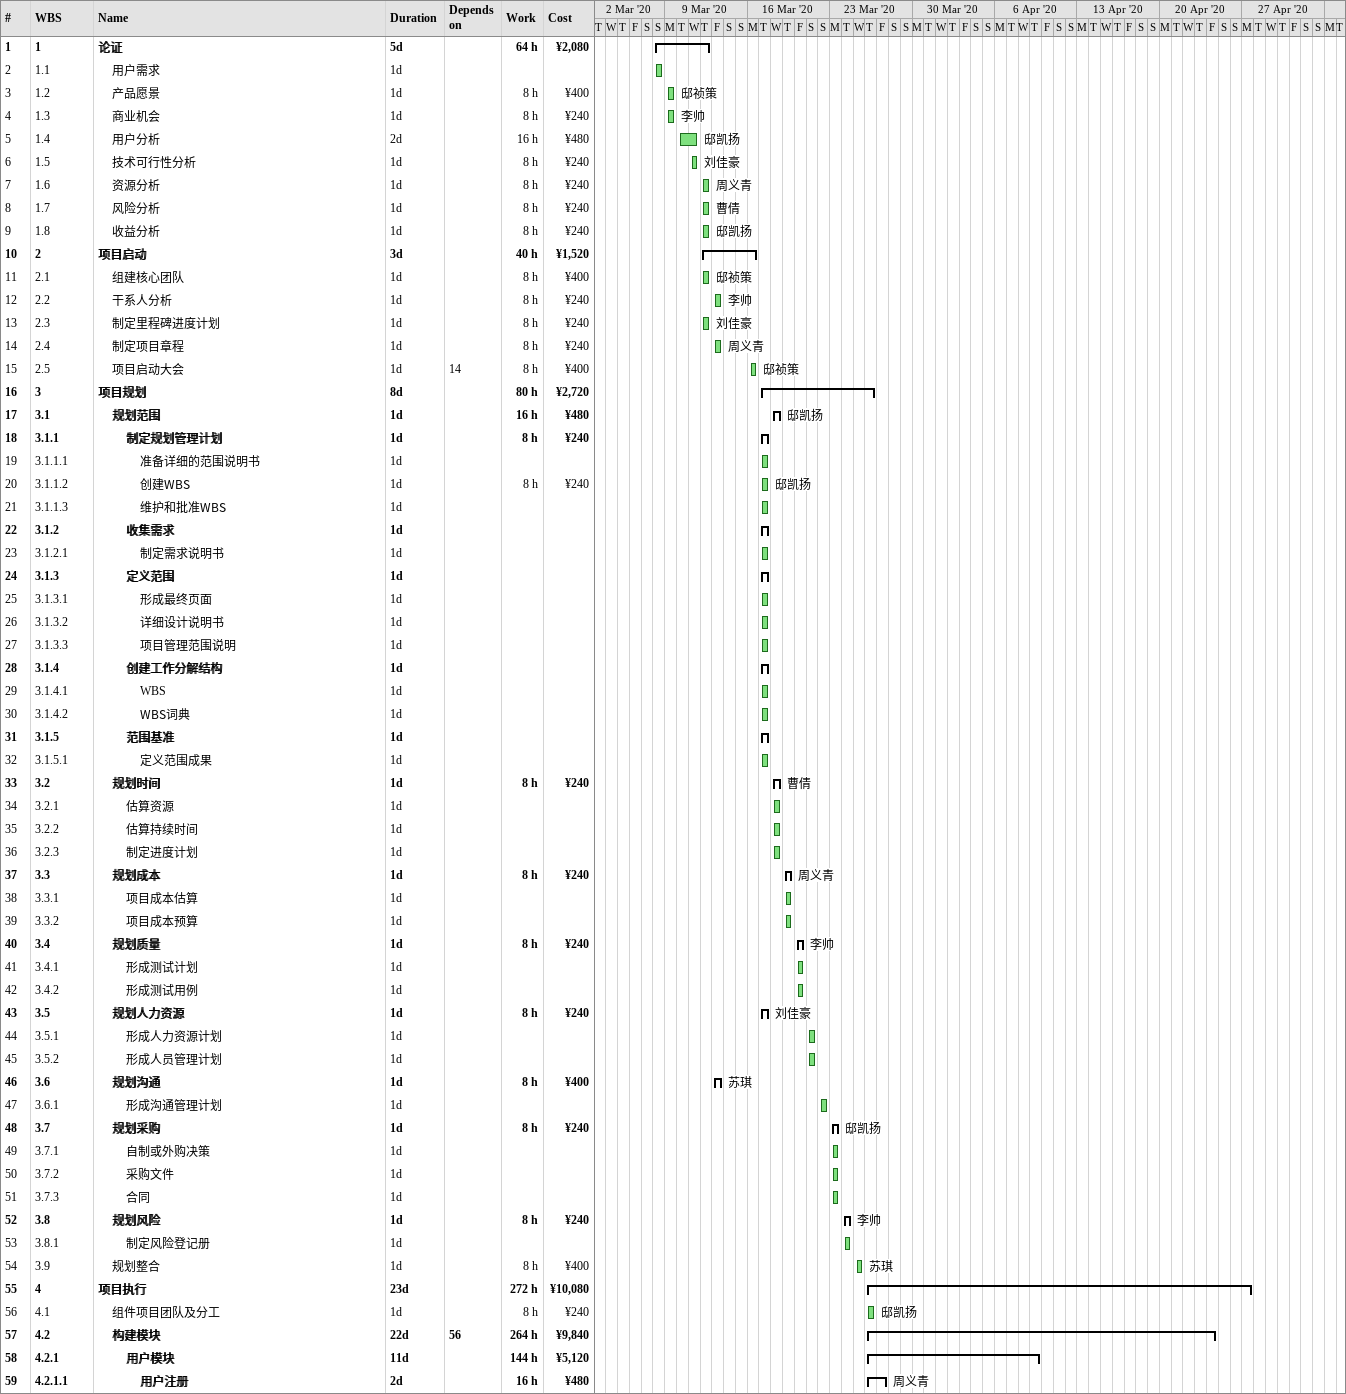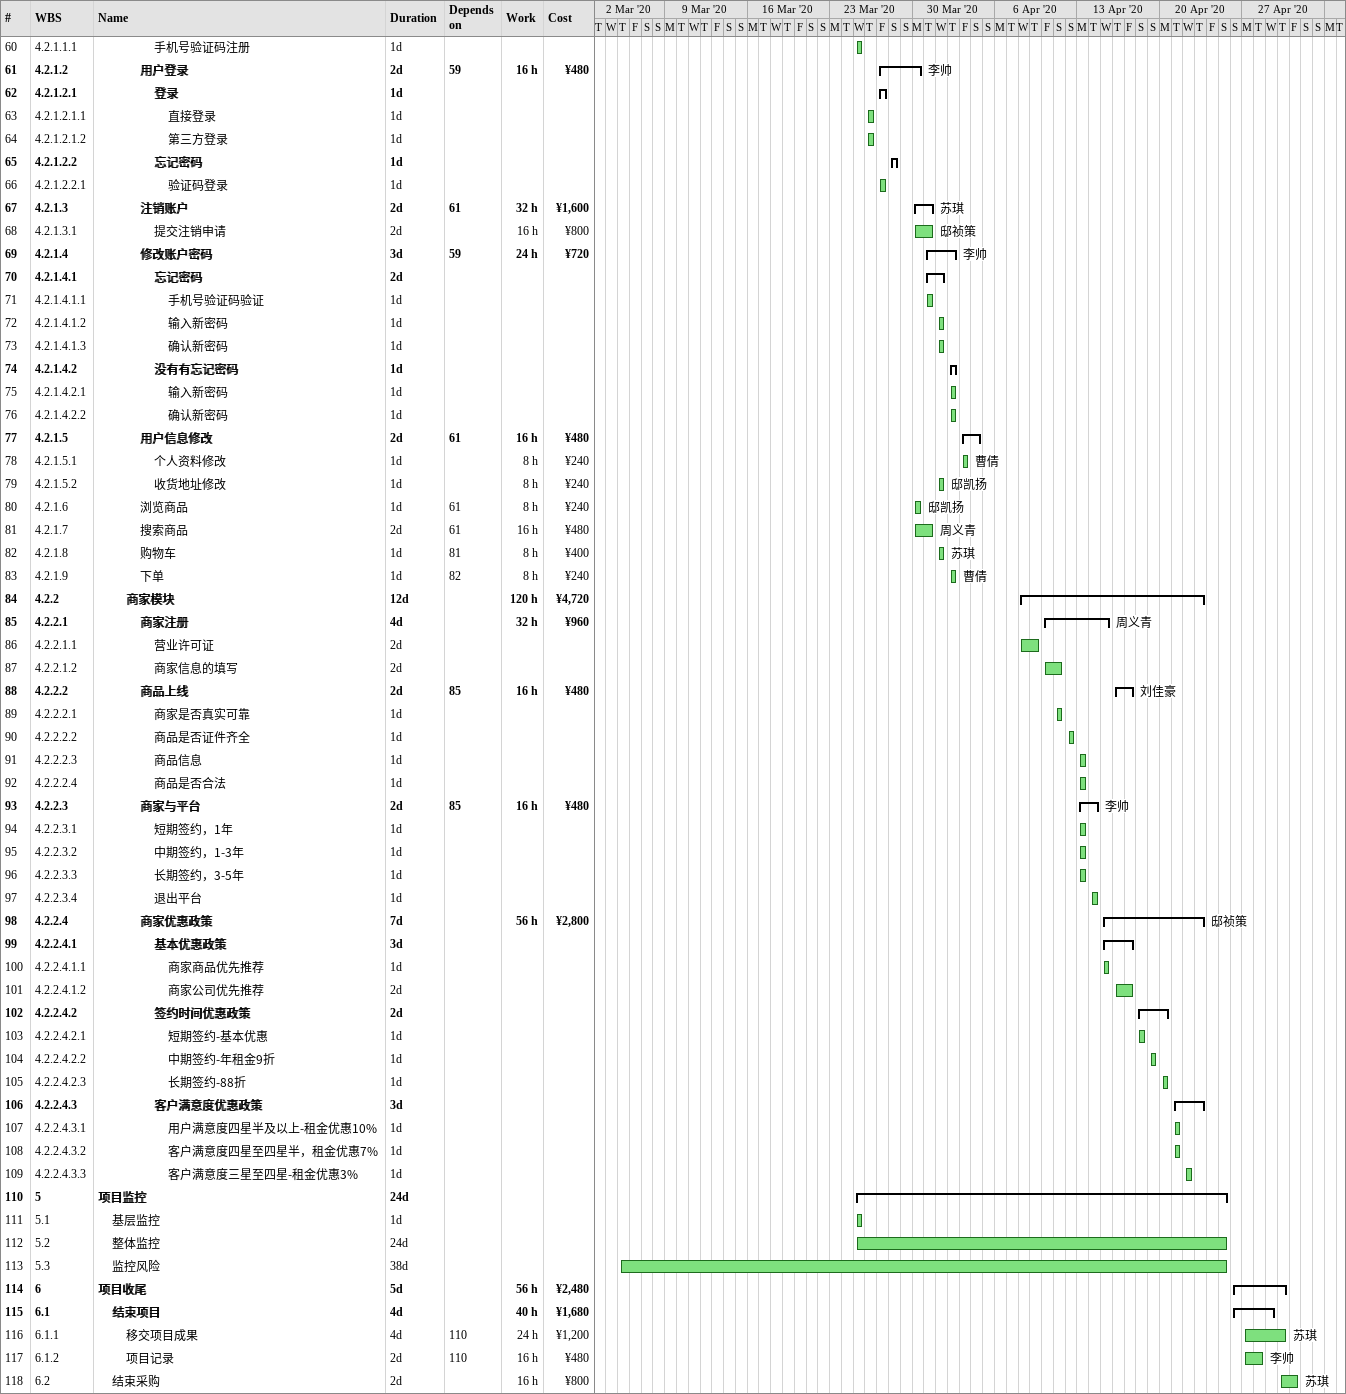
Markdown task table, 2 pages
| ID | WBS | Task | Duration | Start | Finish | Predecessors | Resources | Work (h) | Cost (¥) |
|---|---|---|---|---|---|---|---|---|---|
| 1 | 1 | **论证** | 5d | 2020-03-08 | 2020-03-12 |  |  | 64 | 2080 |
| 2 | 1.1 | 用户需求 | 1d | 2020-03-08 | 2020-03-08 |  |  |  |  |
| 3 | 1.2 | 产品愿景 | 1d | 2020-03-09 | 2020-03-09 |  | 邸祯策 | 8 | 400 |
| 4 | 1.3 | 商业机会 | 1d | 2020-03-09 | 2020-03-09 |  | 李帅 | 8 | 240 |
| 5 | 1.4 | 用户分析 | 2d | 2020-03-10 | 2020-03-11 |  | 邸凯扬 | 16 | 480 |
| 6 | 1.5 | 技术可行性分析 | 1d | 2020-03-11 | 2020-03-11 |  | 刘佳豪 | 8 | 240 |
| 7 | 1.6 | 资源分析 | 1d | 2020-03-12 | 2020-03-12 |  | 周义青 | 8 | 240 |
| 8 | 1.7 | 风险分析 | 1d | 2020-03-12 | 2020-03-12 |  | 曹倩 | 8 | 240 |
| 9 | 1.8 | 收益分析 | 1d | 2020-03-12 | 2020-03-12 |  | 邸凯扬 | 8 | 240 |
| 10 | 2 | **项目启动** | 3d | 2020-03-12 | 2020-03-16 |  |  | 40 | 1520 |
| 11 | 2.1 | 组建核心团队 | 1d | 2020-03-12 | 2020-03-12 |  | 邸祯策 | 8 | 400 |
| 12 | 2.2 | 干系人分析 | 1d | 2020-03-13 | 2020-03-13 |  | 李帅 | 8 | 240 |
| 13 | 2.3 | 制定里程碑进度计划 | 1d | 2020-03-12 | 2020-03-12 |  | 刘佳豪 | 8 | 240 |
| 14 | 2.4 | 制定项目章程 | 1d | 2020-03-13 | 2020-03-13 |  | 周义青 | 8 | 240 |
| 15 | 2.5 | 项目启动大会 | 1d | 2020-03-16 | 2020-03-16 | 14 | 邸祯策 | 8 | 400 |
| 16 | 3 | **项目规划** | 8d | 2020-03-17 | 2020-03-26 |  |  | 80 | 2720 |
| 17 | 3.1 | **规划范围** | 1d | 2020-03-18 | 2020-03-18 |  | 邸凯扬 | 16 | 480 |
| 18 | 3.1.1 | **制定规划管理计划** | 1d | 2020-03-17 | 2020-03-17 |  |  | 8 | 240 |
| 19 | 3.1.1.1 | 准备详细的范围说明书 | 1d | 2020-03-17 | 2020-03-17 |  |  |  |  |
| 20 | 3.1.1.2 | 创建WBS | 1d | 2020-03-17 | 2020-03-17 |  | 邸凯扬 | 8 | 240 |
| 21 | 3.1.1.3 | 维护和批准WBS | 1d | 2020-03-17 | 2020-03-17 |  |  |  |  |
| 22 | 3.1.2 | **收集需求** | 1d | 2020-03-17 | 2020-03-17 |  |  |  |  |
| 23 | 3.1.2.1 | 制定需求说明书 | 1d | 2020-03-17 | 2020-03-17 |  |  |  |  |
| 24 | 3.1.3 | **定义范围** | 1d | 2020-03-17 | 2020-03-17 |  |  |  |  |
| 25 | 3.1.3.1 | 形成最终页面 | 1d | 2020-03-17 | 2020-03-17 |  |  |  |  |
| 26 | 3.1.3.2 | 详细设计说明书 | 1d | 2020-03-17 | 2020-03-17 |  |  |  |  |
| 27 | 3.1.3.3 | 项目管理范围说明 | 1d | 2020-03-17 | 2020-03-17 |  |  |  |  |
| 28 | 3.1.4 | **创建工作分解结构** | 1d | 2020-03-17 | 2020-03-17 |  |  |  |  |
| 29 | 3.1.4.1 | WBS | 1d | 2020-03-17 | 2020-03-17 |  |  |  |  |
| 30 | 3.1.4.2 | WBS词典 | 1d | 2020-03-17 | 2020-03-17 |  |  |  |  |
| 31 | 3.1.5 | **范围基准** | 1d | 2020-03-17 | 2020-03-17 |  |  |  |  |
| 32 | 3.1.5.1 | 定义范围成果 | 1d | 2020-03-17 | 2020-03-17 |  |  |  |  |
| 33 | 3.2 | **规划时间** | 1d | 2020-03-18 | 2020-03-18 |  | 曹倩 | 8 | 240 |
| 34 | 3.2.1 | 估算资源 | 1d | 2020-03-18 | 2020-03-18 |  |  |  |  |
| 35 | 3.2.2 | 估算持续时间 | 1d | 2020-03-18 | 2020-03-18 |  |  |  |  |
| 36 | 3.2.3 | 制定进度计划 | 1d | 2020-03-18 | 2020-03-18 |  |  |  |  |
| 37 | 3.3 | **规划成本** | 1d | 2020-03-19 | 2020-03-19 |  | 周义青 | 8 | 240 |
| 38 | 3.3.1 | 项目成本估算 | 1d | 2020-03-19 | 2020-03-19 |  |  |  |  |
| 39 | 3.3.2 | 项目成本预算 | 1d | 2020-03-19 | 2020-03-19 |  |  |  |  |
| 40 | 3.4 | **规划质量** | 1d | 2020-03-20 | 2020-03-20 |  | 李帅 | 8 | 240 |
| 41 | 3.4.1 | 形成测试计划 | 1d | 2020-03-20 | 2020-03-20 |  |  |  |  |
| 42 | 3.4.2 | 形成测试用例 | 1d | 2020-03-20 | 2020-03-20 |  |  |  |  |
| 43 | 3.5 | **规划人力资源** | 1d | 2020-03-17 | 2020-03-17 |  | 刘佳豪 | 8 | 240 |
| 44 | 3.5.1 | 形成人力资源计划 | 1d | 2020-03-21 | 2020-03-21 |  |  |  |  |
| 45 | 3.5.2 | 形成人员管理计划 | 1d | 2020-03-21 | 2020-03-21 |  |  |  |  |
| 46 | 3.6 | **规划沟通** | 1d | 2020-03-13 | 2020-03-13 |  | 苏琪 | 8 | 400 |
| 47 | 3.6.1 | 形成沟通管理计划 | 1d | 2020-03-22 | 2020-03-22 |  |  |  |  |
| 48 | 3.7 | **规划采购** | 1d | 2020-03-23 | 2020-03-23 |  | 邸凯扬 | 8 | 240 |
| 49 | 3.7.1 | 自制或外购决策 | 1d | 2020-03-23 | 2020-03-23 |  |  |  |  |
| 50 | 3.7.2 | 采购文件 | 1d | 2020-03-23 | 2020-03-23 |  |  |  |  |
| 51 | 3.7.3 | 合同 | 1d | 2020-03-23 | 2020-03-23 |  |  |  |  |
| 52 | 3.8 | **规划风险** | 1d | 2020-03-24 | 2020-03-24 |  | 李帅 | 8 | 240 |
| 53 | 3.8.1 | 制定风险登记册 | 1d | 2020-03-24 | 2020-03-24 |  |  |  |  |
| 54 | 3.9 | 规划整合 | 1d | 2020-03-25 | 2020-03-25 |  | 苏琪 | 8 | 400 |
| 55 | 4 | **项目执行** | 23d | 2020-03-26 | 2020-04-27 |  |  | 272 | 10080 |
| 56 | 4.1 | 组件项目团队及分工 | 1d | 2020-03-26 | 2020-03-26 |  | 邸凯扬 | 8 | 240 |
| 57 | 4.2 | **构建模块** | 22d | 2020-03-26 | 2020-04-24 | 56 |  | 264 | 9840 |
| 58 | 4.2.1 | **用户模块** | 11d | 2020-03-26 | 2020-04-09 |  |  | 144 | 5120 |
| 59 | 4.2.1.1 | **用户注册** | 2d | 2020-03-26 | 2020-03-27 |  | 周义青 | 16 | 480 |
| 60 | 4.2.1.1.1 | 手机号验证码注册 | 1d | 2020-03-25 | 2020-03-25 |  |  |  |  |
| 61 | 4.2.1.2 | **用户登录** | 2d | 2020-03-27 | 2020-03-30 | 59 | 李帅 | 16 | 480 |
| 62 | 4.2.1.2.1 | **登录** | 1d | 2020-03-27 | 2020-03-27 |  |  |  |  |
| 63 | 4.2.1.2.1.1 | 直接登录 | 1d | 2020-03-26 | 2020-03-26 |  |  |  |  |
| 64 | 4.2.1.2.1.2 | 第三方登录 | 1d | 2020-03-26 | 2020-03-26 |  |  |  |  |
| 65 | 4.2.1.2.2 | **忘记密码** | 1d | 2020-03-28 | 2020-03-28 |  |  |  |  |
| 66 | 4.2.1.2.2.1 | 验证码登录 | 1d | 2020-03-27 | 2020-03-27 |  |  |  |  |
| 67 | 4.2.1.3 | **注销账户** | 2d | 2020-03-30 | 2020-03-31 | 61 | 苏琪 | 32 | 1600 |
| 68 | 4.2.1.3.1 | 提交注销申请 | 2d | 2020-03-30 | 2020-03-31 |  | 邸祯策 | 16 | 800 |
| 69 | 4.2.1.4 | **修改账户密码** | 3d | 2020-03-31 | 2020-04-02 | 59 | 李帅 | 24 | 720 |
| 70 | 4.2.1.4.1 | **忘记密码** | 2d | 2020-03-31 | 2020-04-01 |  |  |  |  |
| 71 | 4.2.1.4.1.1 | 手机号验证码验证 | 1d | 2020-03-31 | 2020-03-31 |  |  |  |  |
| 72 | 4.2.1.4.1.2 | 输入新密码 | 1d | 2020-04-01 | 2020-04-01 |  |  |  |  |
| 73 | 4.2.1.4.1.3 | 确认新密码 | 1d | 2020-04-01 | 2020-04-01 |  |  |  |  |
| 74 | 4.2.1.4.2 | **没有有忘记密码** | 1d | 2020-04-02 | 2020-04-02 |  |  |  |  |
| 75 | 4.2.1.4.2.1 | 输入新密码 | 1d | 2020-04-02 | 2020-04-02 |  |  |  |  |
| 76 | 4.2.1.4.2.2 | 确认新密码 | 1d | 2020-04-02 | 2020-04-02 |  |  |  |  |
| 77 | 4.2.1.5 | **用户信息修改** | 2d | 2020-04-03 | 2020-04-04 | 61 |  | 16 | 480 |
| 78 | 4.2.1.5.1 | 个人资料修改 | 1d | 2020-04-03 | 2020-04-03 |  | 曹倩 | 8 | 240 |
| 79 | 4.2.1.5.2 | 收货地址修改 | 1d | 2020-04-01 | 2020-04-01 |  | 邸凯扬 | 8 | 240 |
| 80 | 4.2.1.6 | 浏览商品 | 1d | 2020-03-30 | 2020-03-30 | 61 | 邸凯扬 | 8 | 240 |
| 81 | 4.2.1.7 | 搜索商品 | 2d | 2020-03-30 | 2020-03-31 | 61 | 周义青 | 16 | 480 |
| 82 | 4.2.1.8 | 购物车 | 1d | 2020-04-01 | 2020-04-01 | 81 | 苏琪 | 8 | 400 |
| 83 | 4.2.1.9 | 下单 | 1d | 2020-04-02 | 2020-04-02 | 82 | 曹倩 | 8 | 240 |
| 84 | 4.2.2 | **商家模块** | 12d | 2020-04-08 | 2020-04-23 |  |  | 120 | 4720 |
| 85 | 4.2.2.1 | **商家注册** | 4d | 2020-04-10 | 2020-04-15 |  | 周义青 | 32 | 960 |
| 86 | 4.2.2.1.1 | 营业许可证 | 2d | 2020-04-08 | 2020-04-09 |  |  |  |  |
| 87 | 4.2.2.1.2 | 商家信息的填写 | 2d | 2020-04-10 | 2020-04-11 |  |  |  |  |
| 88 | 4.2.2.2 | **商品上线** | 2d | 2020-04-16 | 2020-04-17 | 85 | 刘佳豪 | 16 | 480 |
| 89 | 4.2.2.2.1 | 商家是否真实可靠 | 1d | 2020-04-11 | 2020-04-11 |  |  |  |  |
| 90 | 4.2.2.2.2 | 商品是否证件齐全 | 1d | 2020-04-12 | 2020-04-12 |  |  |  |  |
| 91 | 4.2.2.2.3 | 商品信息 | 1d | 2020-04-13 | 2020-04-13 |  |  |  |  |
| 92 | 4.2.2.2.4 | 商品是否合法 | 1d | 2020-04-13 | 2020-04-13 |  |  |  |  |
| 93 | 4.2.2.3 | **商家与平台** | 2d | 2020-04-13 | 2020-04-14 | 85 | 李帅 | 16 | 480 |
| 94 | 4.2.2.3.1 | 短期签约，1年 | 1d | 2020-04-13 | 2020-04-13 |  |  |  |  |
| 95 | 4.2.2.3.2 | 中期签约，1-3年 | 1d | 2020-04-13 | 2020-04-13 |  |  |  |  |
| 96 | 4.2.2.3.3 | 长期签约，3-5年 | 1d | 2020-04-13 | 2020-04-13 |  |  |  |  |
| 97 | 4.2.2.3.4 | 退出平台 | 1d | 2020-04-14 | 2020-04-14 |  |  |  |  |
| 98 | 4.2.2.4 | **商家优惠政策** | 7d | 2020-04-15 | 2020-04-23 |  | 邸祯策 | 56 | 2800 |
| 99 | 4.2.2.4.1 | **基本优惠政策** | 3d | 2020-04-15 | 2020-04-17 |  |  |  |  |
| 100 | 4.2.2.4.1.1 | 商家商品优先推荐 | 1d | 2020-04-15 | 2020-04-15 |  |  |  |  |
| 101 | 4.2.2.4.1.2 | 商家公司优先推荐 | 2d | 2020-04-16 | 2020-04-17 |  |  |  |  |
| 102 | 4.2.2.4.2 | **签约时间优惠政策** | 2d | 2020-04-18 | 2020-04-20 |  |  |  |  |
| 103 | 4.2.2.4.2.1 | 短期签约-基本优惠 | 1d | 2020-04-18 | 2020-04-18 |  |  |  |  |
| 104 | 4.2.2.4.2.2 | 中期签约-年租金9折 | 1d | 2020-04-19 | 2020-04-19 |  |  |  |  |
| 105 | 4.2.2.4.2.3 | 长期签约-88折 | 1d | 2020-04-20 | 2020-04-20 |  |  |  |  |
| 106 | 4.2.2.4.3 | **客户满意度优惠政策** | 3d | 2020-04-21 | 2020-04-23 |  |  |  |  |
| 107 | 4.2.2.4.3.1 | 用户满意度四星半及以上-租金优惠10% | 1d | 2020-04-21 | 2020-04-21 |  |  |  |  |
| 108 | 4.2.2.4.3.2 | 客户满意度四星至四星半，租金优惠7% | 1d | 2020-04-21 | 2020-04-21 |  |  |  |  |
| 109 | 4.2.2.4.3.3 | 客户满意度三星至四星-租金优惠3% | 1d | 2020-04-22 | 2020-04-22 |  |  |  |  |
| 110 | 5 | **项目监控** | 24d | 2020-03-25 | 2020-04-25 |  |  |  |  |
| 111 | 5.1 | 基层监控 | 1d | 2020-03-25 | 2020-03-25 |  |  |  |  |
| 112 | 5.2 | 整体监控 | 24d | 2020-03-25 | 2020-04-25 |  |  |  |  |
| 113 | 5.3 | 监控风险 | 38d | 2020-03-05 | 2020-04-25 |  |  |  |  |
| 114 | 6 | **项目收尾** | 5d | 2020-04-26 | 2020-04-30 |  |  | 56 | 2480 |
| 115 | 6.1 | **结束项目** | 4d | 2020-04-26 | 2020-04-29 |  |  | 40 | 1680 |
| 116 | 6.1.1 | 移交项目成果 | 4d | 2020-04-27 | 2020-04-30 | 110 | 苏琪 | 24 | 1200 |
| 117 | 6.1.2 | 项目记录 | 2d | 2020-04-27 | 2020-04-28 | 110 | 李帅 | 16 | 480 |
| 118 | 6.2 | 结束采购 | 2d | 2020-04-30 | 2020-05-01 |  | 苏琪 | 16 | 800 |
